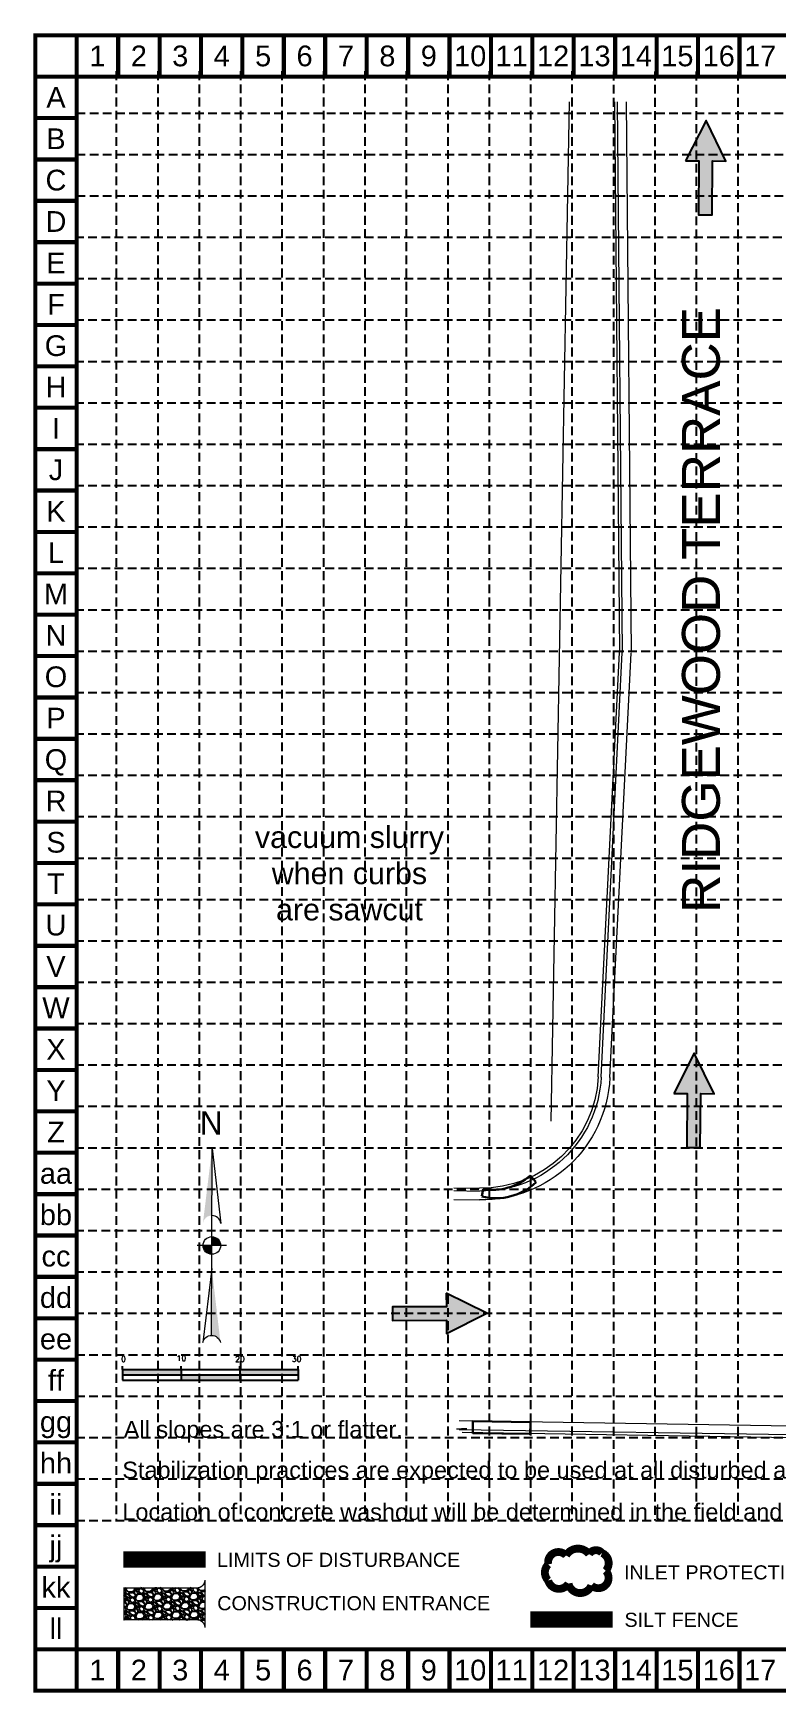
# Model space of a CAD drawing. Extents: x 4797 to 5250, y 4522 to 4806.
# Drawn here: x 4796.6 to 4923.6, y 4522.3 to 4806.1 of the extents above; entities that cross this region are included whole.
import ezdxf
from ezdxf.enums import TextEntityAlignment as Align

# ---------------------------------------------------------------- set-up
doc = ezdxf.new("R2010")
doc.units = 0
doc.header["$MEASUREMENT"] = 0
doc.linetypes.add('HIDDEN', pattern=[0.375, 0.25, -0.125])
for name, color, linetype in [('1', 250, 'Continuous'), ('_0', 7, 'Continuous'), ('BASE', 7, 'Continuous'), ('FLOW ARROWS', 250, 'Continuous'), ('GRID', 254, 'HIDDEN'), ('LEGEND', 7, 'Continuous'), ('Level 10', 7, 'Continuous'), ('Level 61', 7, 'Continuous'), ('SILT FENCE', 200, 'Continuous')]:
    doc.layers.add(name, color=color, linetype=linetype)
doc.styles.add('L120', font='simplex.shx', dxfattribs={"height": 4.8})
doc.styles.add("L200'", font='ARIAL.TTF', dxfattribs={"height": 0.001969})
doc.styles.get("Standard").update_dxf_attribs({"font": 'ARIAL.TTF'})
doc.styles.add('Style-WORKING', font='WORKING.shx')

# ---------------------------------------------------------------- blocks, each defined once
blk = doc.blocks.new('A$C7DAB34C1')
at = {"layer": 'Level 61', "linetype": 'Continuous', "lineweight": 0}
for points in [[(5.1, 66.43), (5.04, 43.47), (5.04, 43.48, 0.380137), (1.96, 40.77), (1.96, 40.76)], [(8.04, 33.22, 0.414214), (5.03, 36.24), (5.02, 33.23)], [(5.02, 33.23), (2, 33.23, 0.414214), (5.01, 30.21)], [(7.97, 0), (4.99, 25.38), (5, 25.38), (4.94, 2.45, -0.351681), (7.97, 0)]]:
    blk.add_hatch(color=7, dxfattribs=at).paths.add_polyline_path(points)
at = {"layer": 'Level 61', "color": 7, "linetype": 'Continuous', "lineweight": 0}
for p, q in [((4.94, 2.45), (5.11, 66.44)), ((5.1, 66.43), (8.1, 40.75)), ((10.04, 33.21), (0, 33.24)), ((4.99, 25.38), (1.89, 0.01))]:
    blk.add_line(p, q, dxfattribs=at)
blk.add_circle((5.02, 33.23), 3.02, dxfattribs=at)
blk.add_arc((5.03, 40.39), 3.09, 6.7282, 89.7593, dxfattribs=at)
at = {"layer": 'Level 61', "color": 7, "linetype": 'Continuous', "lineweight": 0, "extrusion": (0, 0, -1)}
blk.add_arc((-4.93, -0.66), 3.12, 12.6475, 167.654, dxfattribs=at)
at = {"layer": 'Level 61', "color": 7, "linetype": 'Continuous', "lineweight": 0, "style": 'Style-WORKING'}
blk.add_text('N', height=8, rotation=359.8492, dxfattribs=at).set_placement((4.8, 75.15), align=Align.MIDDLE_CENTER)
blk = doc.blocks.new('ARROW')
blk.add_lwpolyline([(-67.01, -25.36), (-59.33, -25.42), (-59.57, -56.14), (-51.89, -56.2), (-51.65, -25.48), (-43.97, -25.54), (-55.3, -2.41), (-67.01, -25.36)], close=True)
at = {"color": 254}
for points in [[(-43.97, -25.54), (-67.01, -25.36), (-55.3, -2.41), (-67.01, -25.36)], [(-59.57, -56.14), (-51.89, -56.2), (-59.33, -25.42), (-51.65, -25.48)]]:
    blk.add_solid(points, dxfattribs=at)
blk = doc.blocks.new('A$C010A45B0')
at = {"layer": 'FLOW ARROWS', "color": 200, "linetype": 'Continuous', "lineweight": 40, "ltscale": 50, "xscale": 0.3000000000001819, "yscale": 0.3000000000001819, "zscale": 0.3}
blk.add_blockref('ARROW', (20.1, 16.86), dxfattribs=at)
blk = doc.blocks.new('A$C037F01FE')
at = {"layer": 'GRID', "linetype": 'HIDDEN', "ltscale": 6}
for p, q in [((7.05, 247.79), (7.05, 0)), ((14.13, 247.79), (14.13, 0)), ((21.21, 247.79), (21.21, 0)), ((28.28, 247.79), (28.28, 0)), ((35.36, 247.79), (35.36, 0)), ((42.44, 247.79), (42.44, 0)), ((49.51, 247.79), (49.51, 0)), ((56.59, 247.79), (56.59, 0)), ((63.67, 247.79), (63.67, 0)), ((70.75, 247.79), (70.75, 0)), ((77.82, 247.79), (77.82, 0)), ((84.9, 247.79), (84.9, 0)), ((92, 247.72), (92, 0)), ((99.08, 247.72), (99.08, 0)), ((106.15, 247.72), (106.15, 0)), ((113.23, 247.72), (113.23, 0)), ((0.26, 240.62), (439.03, 240.62)), ((0.26, 233.54), (439.03, 233.54)), ((0.26, 226.47), (439.03, 226.47)), ((0, 219.41), (438.77, 219.41)), ((0, 212.34), (438.77, 212.34)), ((0, 205.26), (438.77, 205.26)), ((0, 198.18), (438.77, 198.18)), ((0, 191.11), (438.77, 191.11)), ((0, 184.03), (438.77, 184.03)), ((0, 176.95), (438.77, 176.95)), ((0, 169.88), (438.77, 169.88)), ((0, 162.8), (438.77, 162.8)), ((0, 155.72), (438.77, 155.72)), ((0, 148.65), (438.77, 148.65)), ((0, 141.57), (438.77, 141.57)), ((0, 134.49), (438.77, 134.49)), ((0, 127.41), (438.77, 127.41)), ((0, 120.34), (438.77, 120.34)), ((0, 113.26), (438.77, 113.26)), ((0, 106.18), (438.77, 106.18)), ((0, 99.11), (438.77, 99.11)), ((0, 92.03), (438.77, 92.03)), ((0, 84.95), (438.77, 84.95)), ((0, 77.88), (438.77, 77.88)), ((0, 70.8), (438.77, 70.8)), ((0, 63.72), (438.77, 63.72)), ((0, 56.65), (438.77, 56.65)), ((0, 49.57), (438.77, 49.57)), ((0, 42.49), (438.77, 42.49)), ((0, 35.42), (438.77, 35.42)), ((0.16, 28.31), (438.92, 28.31)), ((0.16, 21.23), (438.92, 21.23)), ((0.16, 14.15), (438.92, 14.15)), ((0.16, 7.08), (438.92, 7.08)), ((0.16, 0), (438.92, 0))]:
    blk.add_line(p, q, dxfattribs=at)

msp = doc.modelspace()

# ---------------------------------------------------------------- hatches: boundary and pattern name
h = msp.add_hatch(color=7)
h.paths.add_polyline_path([(4821.83, 4576.68), (4821.83, 4577.58), (4811.83, 4577.58), (4811.83, 4576.68)])
h.paths.add_polyline_path([(4821.83, 4576.68), (4821.83, 4575.78), (4831.83, 4575.78), (4831.83, 4576.68)])
h.paths.add_polyline_path([(4831.83, 4577.58), (4831.83, 4576.68), (4841.83, 4576.68), (4841.83, 4577.58)])
at = {"layer": 'LEGEND'}
h = msp.add_hatch(dxfattribs=at)
h.set_pattern_fill('GRAVEL', color=4, scale=2.180085, angle=-43.9343, style=0)
h.set_pattern_definition([(184.078545, (1764.79575, 3216.04693), (-26.173193794, -2.0287218305), [0.2933, -29.0367454]), (141.0354448, (1764.50319, 3216.02607), (20.3521066518, -16.5814232642), [0.5033119, -49.8278617]), (88.576145, (1764.11185, 3216.34257), (-0.9391936323, -32.3956840756), [0.3548917, -35.1343213]), (223.339445, (1763.12141, 3216.54), (31.8222307392, 29.886566356), [0.4583367, -45.3753278]), (248.899445, (1762.78806, 3216.22544), (10.301552295, 26.4025830712), [0.4494354, -44.4941701]), (313.339445, (1762.62626, 3215.80614), (-29.886566356, 31.8222307392), [0.4583367, -45.3753278]), (353.7599448, (1762.94083, 3215.47279), (-35.5355988928, 3.9644199006), [0.6061269, -60.0065134]), (28.3210448, (1763.54336, 3215.40691), (44.2672276557, 23.9507716917), [0.5722462, -56.6523914]), (77.495345, (1764.04711, 3215.67839), (7.104290667, 32.5103787507), [0.459889, -45.5290565]), (131.302145, (1764.14669, 3216.12737), (15.75694597, -18.208699647), [0.5250343, -25.7266677]), (178.4631448, (1763.80015, 3216.52179), (-35.4782566425, 0.8818446953), [0.6789831, -67.2193816]), (94.879845, (1764.66054, 3215.02682), (-1.91403615, 20.008049618), [0.2317452, -22.9428756]), (127.534945, (1764.64083, 3215.25772), (17.384220502, -22.8039078072), [0.4408939, -43.648598]), (181.065745, (1764.3722, 3215.6073), (-1.51261436, -1.5699592), [0.3083098, -2.7747949]), (159.264345, (1764.44383, 3215.90162), (10.875022808, -4.4231496), [0.1660309, -16.4370024]), (247.867145, (1764.28856, 3215.9604), (2.967883544, 6.22249025), [0.2348017, -11.5053163]), (347.029545, (1764.2001, 3215.7429), (7.7351045, -1.39791741), [0.3813601, -12.3306115]), (117.630845, (1764.5717, 3215.6573), (1.62730658, -4.59518462), [0.2757611, -6.618274]), (332.455245, (1763.37798, 3216.83772), (20.2374209837, -10.416277635), [0.3863111, -38.2448951]), (26.411945, (1763.7205, 3216.65908), (-22.9185833426, -11.2191005394), [0.3240936, -32.085202]), (249.264345, (1764.87425, 3215.9713), (4.4231496, 10.875022808), [0.3320597, -16.2709736]), (299.676245, (1764.75668, 3215.66075), (-11.161759681, 19.836006873), [0.3863111, -38.2448951]), (295.509745, (1762.44016, 3215.86435), (-4.824574607, 10.702983345), [0.372533, -18.2541229]), (250.840845, (1762.6006, 3215.52813), (8.788976819, 24.832608591), [0.3121402, -30.9019281]), (22.867145, (1763.37733, 3214.38622), (10.702988514, 4.824563227), [0.3320597, -16.2709736]), (333.419745, (1763.6833, 3214.51525), (-26.4599133706, 13.38415754), [0.3654498, -36.1794367]), (25.509745, (1762.60805, 3215.1274), (-10.702983345, -4.824574607), [0.1862665, -18.4403894]), (57.375645, (1763.28313, 3214.47697), (4.48050174, 7.792446245), [0.1111625, -11.0051328]), (122.029545, (1763.34307, 3214.5706), (3.19726597, -6.10779814), [0.4494354, -8.5392844]), (142.074745, (1763.1047, 3214.95162), (17.2121993504, -13.556180935), [0.4165053, -41.2339618]), (259.755845, (1764.06396, 3215.6016), (1.45526633, 4.65253259), [0.3144162, -7.5459918]), (309.2229448, (1764.00804, 3215.292205), (23.664056818, -28.8543651512), [0.5489323, -54.3442088]), (17.011145, (1764.35515, 3214.86695), (-16.868132627, -4.939255808), [0.2244528, -22.2208968]), (46.065745, (1764.5698, 3214.9326), (-0.0573448, 3.0825726), [0.1308051, -2.04928]), (76.322145, (1763.11868, 3215.02897), (-4.30847424, -17.0401625094), [0.3028661, -29.9838441]), (4.078545, (1763.1903, 3215.32325), (26.173193794, 2.0287218305), [0.5865999, -28.7434454]), (316.065745, (1763.7754, 3215.365), (3.0825726, 0.0573448), [0.5668221, -1.613263]), (281.370545, (1764.1836, 3214.97169), (-5.111267595, 26.115854578), [0.344702, -34.1254695]), (210.120345, (1764.25156, 3214.63375), (-7.620414277, -4.767221226), [0.3174248, -15.5538346]), (163.7117448, (1763.977, 3214.47446), (-44.9553590869, 13.0400586316), [0.5168219, -51.1654507]), (131.4918448, (1763.48092, 3214.61942), (-18.8968577928, 21.2339319777), [0.5467632, -54.1294944])])
edge = h.paths.add_edge_path()
edge.add_line((4825.89, 4533.44), (4825.89, 4541.61))
edge.add_arc((4824.53, 4541.61), 1.36, -89.9609, 0, ccw=False)
edge.add_line((4824.53, 4540.25), (4812.04, 4540.25))
edge.add_line((4812.04, 4540.25), (4812.04, 4534.8))
edge.add_line((4812.04, 4534.8), (4824.53, 4534.8))
edge.add_arc((4824.53, 4533.44), 1.36, 0, 90.0391, ccw=False)

# ---------------------------------------------------------------- linework, layer by layer
at = {"color": 7}
for p, q in [((4811.83, 4577.58), (4811.83, 4578.18)), ((4811.83, 4577.58), (4821.83, 4577.58)), ((4811.83, 4577.58), (4811.83, 4575.78)), ((4821.83, 4577.58), (4821.83, 4578.18)), ((4821.83, 4577.58), (4841.83, 4577.58)), ((4821.83, 4577.58), (4821.83, 4575.78)), ((4831.83, 4577.58), (4831.83, 4578.18)), ((4831.83, 4577.58), (4831.83, 4575.78)), ((4841.83, 4577.58), (4841.83, 4578.18)), ((4841.83, 4577.58), (4841.83, 4575.78)), ((4811.83, 4576.68), (4841.83, 4576.68)), ((4811.83, 4575.78), (4821.83, 4575.78)), ((4821.83, 4575.78), (4841.83, 4575.78))]:
    msp.add_line(p, q, dxfattribs=at)
at = {"layer": '1', "color": 7, "linetype": 'Continuous', "lineweight": 0}
for p, q in [((4885.05, 4620.05), (4888.16, 4794.34)), ((4895.84, 4794.34), (4896.69, 4700.2)), ((4896.34, 4794.34), (4897.19, 4700.2)), ((4897.84, 4794.34), (4898.69, 4700.21)), ((4893.09, 4627.61), (4896.69, 4700.2)), ((4893.59, 4627.59), (4897.19, 4700.17)), ((4895.09, 4627.51), (4898.69, 4700.1)), ((4868.4, 4608.67), (4872.81, 4608.61)), ((4868.4, 4608.17), (4872.81, 4608.11)), ((4868.4, 4606.67), (4872.78, 4606.61)), ((4960.48, 4565.87), (4869.31, 4567.29)), ((4960.5, 4567.37), (4869.34, 4568.79)), ((4960.47, 4565.37), (4869.81, 4566.79))]:
    msp.add_line(p, q, dxfattribs=at)
at = {"layer": '1', "color": 7, "linetype": 'Continuous', "lineweight": 0, "extrusion": (0, 0, -1)}
for centre, radius, start, end in [((-4873.11, 4628.6), 22, 182.843, 270.8597), ((-4873.11, 4628.6), 20, 182.843, 270.8597), ((-4873.11, 4628.6), 20.5, 182.843, 270.8597), ((-4870.33, 4546.99), 20.5, 85.8663, 90.8944)]:
    msp.add_arc(centre, radius, start, end, dxfattribs=at)
at = {"layer": '_0', "color": 7, "linetype": 'Continuous', "lineweight": 30, "ltscale": 50}
for p, q in [((4882.44, 4609.69), (4881.47, 4610.75)), ((4873.41, 4608.42), (4873.21, 4607.25)), ((4871.66, 4566.71), (4881.49, 4566.58)), ((4871.67, 4566.66), (4871.67, 4568.73)), ((4881.51, 4568.58), (4871.68, 4568.74)), ((4881.51, 4568.58), (4881.48, 4566.43))]:
    msp.add_line(p, q, dxfattribs=at)
for centre, start, end in [((4875.6, 4616.89), 256.1137, 313.3187), ((4874.92, 4618.3), 261.2592, 310.9956)]:
    msp.add_arc(centre, 10.01, start, end, dxfattribs=at)
at = {"layer": 'BASE', "const_width": 0.708}
for points in [[(4796.91, 4522.66), (5249.83, 4522.66), (5249.83, 4805.73), (4796.91, 4805.73)], [(4803.98, 4529.74), (5242.75, 4529.74), (5242.75, 4798.66), (4803.98, 4798.66)]]:
    msp.add_lwpolyline(points, close=True, dxfattribs=at)
for points in [[(4803.98, 4798.66), (4803.98, 4805.73)], [(4811.06, 4798.66), (4811.06, 4805.73)], [(4818.14, 4798.66), (4818.14, 4805.73)], [(4825.21, 4798.66), (4825.21, 4805.73)], [(4832.29, 4798.66), (4832.29, 4805.73)], [(4839.37, 4798.66), (4839.37, 4805.73)], [(4846.44, 4798.66), (4846.44, 4805.73)], [(4853.52, 4798.66), (4853.52, 4805.73)], [(4860.6, 4798.66), (4860.6, 4805.73)], [(4867.67, 4798.66), (4867.67, 4805.73)], [(4874.75, 4798.66), (4874.75, 4805.73)], [(4881.83, 4798.66), (4881.83, 4805.73)], [(4888.9, 4798.66), (4888.9, 4805.73)], [(4895.98, 4798.66), (4895.98, 4805.73)], [(4903.06, 4798.66), (4903.06, 4805.73)], [(4910.14, 4798.66), (4910.14, 4805.73)], [(4917.21, 4798.66), (4917.21, 4805.73)], [(4803.98, 4798.66), (4796.91, 4798.66)], [(4803.98, 4791.58), (4796.91, 4791.58)], [(4803.98, 4784.5), (4796.91, 4784.5)], [(4803.98, 4777.43), (4796.91, 4777.43)], [(4803.98, 4770.35), (4796.91, 4770.35)], [(4803.98, 4763.27), (4796.91, 4763.27)], [(4803.98, 4756.2), (4796.91, 4756.2)], [(4803.98, 4749.12), (4796.91, 4749.12)], [(4803.98, 4742.04), (4796.91, 4742.04)], [(4803.98, 4734.97), (4796.91, 4734.97)], [(4803.98, 4727.89), (4803.98, 4734.97)], [(4803.98, 4727.89), (4796.91, 4727.89)], [(4803.98, 4720.81), (4796.91, 4720.81)], [(4803.98, 4713.73), (4796.91, 4713.73)], [(4803.98, 4706.66), (4796.91, 4706.66)], [(4803.98, 4699.58), (4796.91, 4699.58)], [(4803.98, 4692.5), (4796.91, 4692.5)], [(4803.98, 4685.43), (4796.91, 4685.43)], [(4803.98, 4678.35), (4796.91, 4678.35)], [(4803.98, 4671.27), (4796.91, 4671.27)], [(4803.98, 4664.2), (4796.91, 4664.2)], [(4803.98, 4657.12), (4796.91, 4657.12)], [(4803.98, 4650.04), (4796.91, 4650.04)], [(4803.98, 4642.97), (4796.91, 4642.97)], [(4803.98, 4635.89), (4796.91, 4635.89)], [(4803.98, 4628.81), (4796.91, 4628.81)], [(4803.98, 4621.74), (4796.91, 4621.74)], [(4803.98, 4614.66), (4796.91, 4614.66)], [(4803.98, 4607.58), (4796.91, 4607.58)], [(4803.98, 4600.51), (4796.91, 4600.51)], [(4803.98, 4593.43), (4796.91, 4593.43)], [(4803.98, 4586.35), (4796.91, 4586.35)], [(4803.98, 4579.27), (4796.91, 4579.27)], [(4803.98, 4572.2), (4796.91, 4572.2)], [(4803.98, 4565.12), (4796.91, 4565.12)], [(4803.98, 4558.04), (4796.91, 4558.04)], [(4803.98, 4550.97), (4796.91, 4550.97)], [(4803.98, 4543.89), (4796.91, 4543.89)], [(4803.98, 4536.81), (4796.91, 4536.81)], [(4803.98, 4529.74), (4796.91, 4529.74)], [(4803.98, 4522.66), (4803.98, 4529.74)], [(4811.06, 4522.66), (4811.06, 4529.74)], [(4818.14, 4522.66), (4818.14, 4529.74)], [(4825.21, 4522.66), (4825.21, 4529.74)], [(4832.29, 4522.66), (4832.29, 4529.74)], [(4839.37, 4522.66), (4839.37, 4529.74)], [(4846.44, 4522.66), (4846.44, 4529.74)], [(4853.52, 4522.66), (4853.52, 4529.74)], [(4860.6, 4522.66), (4860.6, 4529.74)], [(4867.67, 4522.66), (4867.67, 4529.74)], [(4874.75, 4522.66), (4874.75, 4529.74)], [(4881.83, 4522.66), (4881.83, 4529.74)], [(4888.9, 4522.66), (4888.9, 4529.74)], [(4895.98, 4522.66), (4895.98, 4529.74)], [(4903.06, 4522.66), (4903.06, 4529.74)], [(4910.14, 4522.66), (4910.14, 4529.74)], [(4917.21, 4522.66), (4917.21, 4529.74)]]:
    msp.add_lwpolyline(points, dxfattribs=at)
at = {"layer": 'LEGEND', "color": 1, "linetype": 'HIDDEN', "ltscale": 15, "const_width": 2.8}
msp.add_lwpolyline([(4811.94, 4545.1), (4826, 4545.1)], dxfattribs=at)
at = {"layer": 'LEGEND', "color": 170, "ltscale": 100, "const_width": 1.34}
msp.add_lwpolyline([(4887.59, 4545.79, 0.520567), (4887.59, 4545.79, 0.765195), (4884.55, 4544.27, 0.417879), (4884.53, 4541.52, 0.6649), (4888, 4540.99, 0.744833), (4891.91, 4540.66, 0.975642), (4894.35, 4543.18, 0.520567), (4893.74, 4546.21, 0.520567), (4891.52, 4546.01, 0.540264), (4887.59, 4545.79)], format="xyb", close=True, dxfattribs=at)
at = {"layer": 'LEGEND', "color": 4, "const_width": 0.218}
msp.add_lwpolyline([(4825.89, 4533.44), (4825.89, 4541.61, -0.414014), (4824.53, 4540.25), (4812.04, 4540.25), (4812.04, 4534.8), (4824.53, 4534.8, -0.414413)], format="xyb", close=True, dxfattribs=at)
at = {"layer": 'LEGEND', "color": 200, "const_width": 2.8}
msp.add_lwpolyline([(4881.47, 4534.86), (4895.54, 4534.86)], dxfattribs=at)

# ---------------------------------------------------------------- block references
at = {"layer": 'FLOW ARROWS', "color": 7, "linetype": 'Continuous', "lineweight": 40, "ltscale": 50, "xscale": 0.3000000000001819, "yscale": 0.3000000000001819, "zscale": 0.3}
msp.add_blockref('ARROW', (4928.09, 4791.88), dxfattribs=at)
at = {"layer": 'FLOW ARROWS', "color": 200, "linetype": 'Continuous', "lineweight": 40, "ltscale": 50}
msp.add_blockref('A$C010A45B0', (4905.99, 4615.54), dxfattribs=at)
at = {"layer": 'FLOW ARROWS', "color": 200, "linetype": 'Continuous', "lineweight": 40, "ltscale": 50, "rotation": 270.6579572131318}
msp.add_blockref('A$C010A45B0', (4857.88, 4590.52), dxfattribs=at)
at = {"layer": 'GRID', "color": 200, "linetype": 'Continuous', "lineweight": 40, "ltscale": 30}
msp.add_blockref('A$C037F01FE', (4803.69, 4551.79), dxfattribs=at)
at = {"layer": 'SILT FENCE', "color": 200, "linetype": 'Continuous', "lineweight": 40, "ltscale": 50, "xscale": 0.5, "yscale": 0.5, "zscale": 0.5}
msp.add_blockref('A$C7DAB34C1', (4824.56, 4582.18), dxfattribs=at)

# ---------------------------------------------------------------- texts
at = {"color": 7, "style": 'L120'}
for s, p in [('0', (4811.56, 4578.9)), ('10', (4821.04, 4579.05)), ('20', (4831.05, 4578.9)), ('30', (4840.73, 4578.9))]:
    msp.add_text(s, height=0.96, dxfattribs=at).set_placement(p)
at = {"insert": (4850.58, 4670.48), "char_height": 3.7154, "width": 37.9605, "attachment_point": 2}
msp.add_mtext('vacuum slurry \\Pwhen curbs \\Pare sawcut', dxfattribs=at)
at = {"layer": 'BASE'}
for s, height, p in [('1', 3.54, (4807.52, 4802.2)), ('2', 3.54, (4814.6, 4802.2)), ('3', 3.54, (4821.67, 4802.2)), ('4', 3.54, (4828.75, 4802.2)), ('5', 3.54, (4835.83, 4802.2)), ('6', 3.54, (4842.91, 4802.2)), ('7', 3.54, (4849.98, 4802.2)), ('8', 3.54, (4857.06, 4802.2)), ('9', 3.54, (4864.14, 4802.2)), ('10', 3.538, (4871.21, 4802.2)), ('11', 3.538, (4878.29, 4802.2)), ('12', 3.538, (4885.37, 4802.2)), ('13', 3.538, (4892.44, 4802.2)), ('14', 3.538, (4899.52, 4802.2)), ('15', 3.538, (4906.6, 4802.2)), ('16', 3.538, (4913.67, 4802.2)), ('17', 3.538, (4920.75, 4802.2)), ('A', 3.54, (4800.44, 4795.12)), ('B', 3.54, (4800.44, 4788.04)), ('C', 3.54, (4800.44, 4780.97)), ('D', 3.54, (4800.44, 4773.89)), ('E', 3.54, (4800.44, 4766.81)), ('F', 3.54, (4800.44, 4759.73)), ('G', 3.54, (4800.44, 4752.66)), ('H', 3.54, (4800.44, 4745.58)), ('I', 3.54, (4800.44, 4738.5)), ('J', 3.54, (4800.44, 4731.43)), ('K', 3.54, (4800.44, 4724.35)), ('L', 3.54, (4800.44, 4717.27)), ('M', 3.54, (4800.44, 4710.2)), ('N', 3.54, (4800.44, 4703.12)), ('O', 3.54, (4800.44, 4696.04)), ('P', 3.54, (4800.44, 4688.97)), ('Q', 3.54, (4800.44, 4681.89)), ('R', 3.54, (4800.44, 4674.81)), ('S', 3.54, (4800.44, 4667.74)), ('T', 3.54, (4800.44, 4660.66)), ('U', 3.54, (4800.44, 4653.58)), ('V', 3.54, (4800.44, 4646.5)), ('W', 3.54, (4800.44, 4639.43)), ('X', 3.54, (4800.44, 4632.35)), ('Y', 3.54, (4800.44, 4625.27)), ('Z', 3.54, (4800.44, 4618.2)), ('aa', 3.538, (4800.44, 4611.12)), ('bb', 3.538, (4800.44, 4604.04)), ('cc', 3.538, (4800.44, 4596.97)), ('dd', 3.538, (4800.44, 4589.89)), ('ee', 3.538, (4800.44, 4582.81)), ('ff', 3.538, (4800.44, 4575.74)), ('gg', 3.538, (4800.44, 4568.66)), ('hh', 3.538, (4800.44, 4561.58)), ('ii', 3.538, (4800.44, 4554.51)), ('jj', 3.538, (4800.44, 4547.43)), ('kk', 3.538, (4800.44, 4540.35)), ('ll', 3.538, (4800.44, 4533.27)), ('1', 3.54, (4807.52, 4526.2)), ('2', 3.54, (4814.6, 4526.2)), ('3', 3.54, (4821.67, 4526.2)), ('4', 3.54, (4828.75, 4526.2)), ('5', 3.54, (4835.83, 4526.2)), ('6', 3.54, (4842.91, 4526.2)), ('7', 3.54, (4849.98, 4526.2)), ('8', 3.54, (4857.06, 4526.2)), ('9', 3.54, (4864.14, 4526.2)), ('10', 3.538, (4871.21, 4526.2)), ('11', 3.538, (4878.29, 4526.2)), ('12', 3.538, (4885.37, 4526.2)), ('13', 3.538, (4892.44, 4526.2)), ('14', 3.538, (4899.52, 4526.2)), ('15', 3.538, (4906.6, 4526.2)), ('16', 3.538, (4913.67, 4526.2)), ('17', 3.538, (4920.75, 4526.2))]:
    msp.add_text(s, height=height, dxfattribs=at).set_placement(p, align=Align.MIDDLE_CENTER)
at = {"layer": 'BASE', "color": 7, "style": "L200'"}
for s, p in [('All slopes are 3:1 or flatter.', (4812.02, 4565.92)), ('Stabilization practices are expected to be used at all disturbed areas.', (4811.77, 4558.96)), ('Location of concrete washout will be determined in the field and will be reflected on this Site Map.', (4811.78, 4551.81))]:
    msp.add_text(s, height=2.87, dxfattribs=at).set_placement(p)
at = {"layer": 'LEGEND', "style": "L200'"}
for s, height, p in [('LIMITS OF DISTURBANCE', 2.4131, (4827.94, 4543.84)), ('INLET PROTECTION', 2.4131, (4897.49, 4541.69)), ('CONSTRUCTION ENTRANCE', 2.4131, (4827.99, 4536.42)), ('SILT FENCE', 2.413, (4897.57, 4533.58))]:
    msp.add_text(s, height=height, dxfattribs=at).set_placement(p)
at = {"layer": 'Level 10', "color": 7, "linetype": 'Continuous', "lineweight": 0}
msp.add_text('RIDGEWOOD TERRACE', height=6.48, rotation=90, dxfattribs=at).set_placement((4910.63, 4707.47), align=Align.MIDDLE_CENTER)

doc.saveas('drawing.dxf')
